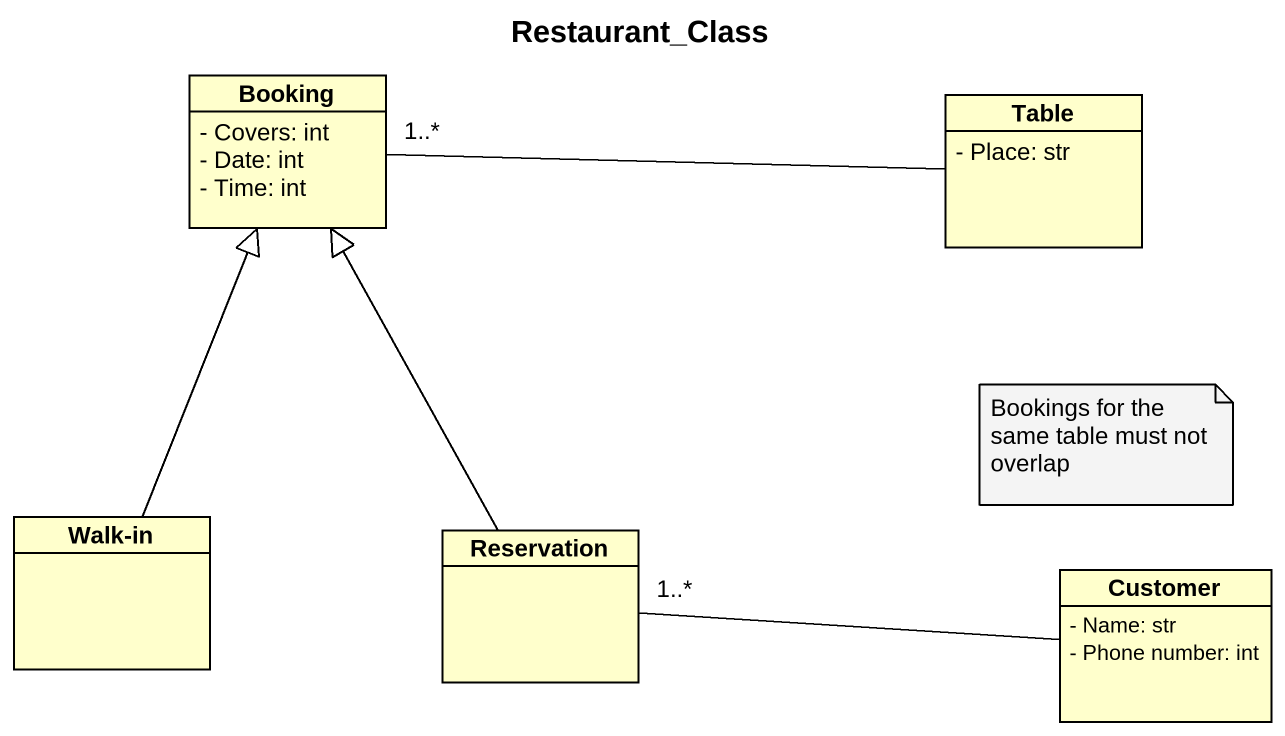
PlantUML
@startuml
title Restaurant_Class
hide circle
hide empty members
skinparam classAttributeIconSize 0
class Booking {
  - Covers: int
  - Date: int
  - Time: int
}
class Table {
  - Place: str
}
class "Walk-in" as Walk_in
class Reservation
class Customer {
  - Name: str
  - Phone number: int
}
Booking "1..*" -right- Table
Walk_in -up-|> Booking
Reservation -up-|> Booking
Reservation "1..*" -right- Customer
note as N1
  Bookings for the same table must not overlap
end note
@enduml
